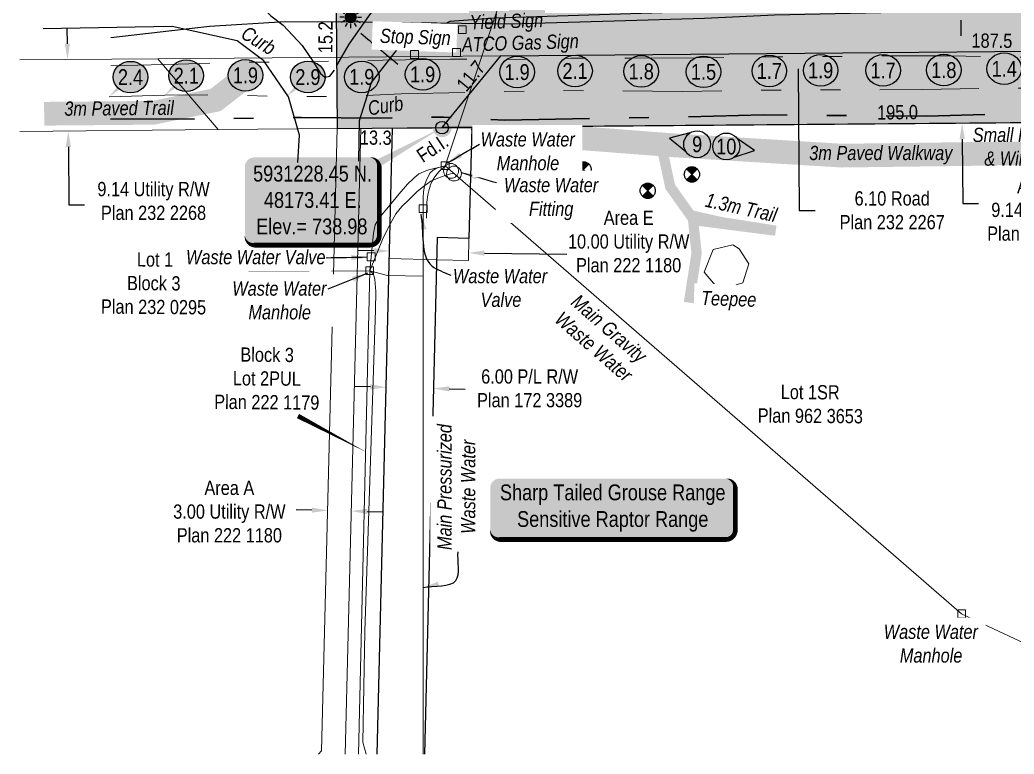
# Model space of a CAD drawing. Extents: x 47903 to 49482, y 5930913 to 5932062.
# Drawn here: x 48590.8 to 48716.5, y 5931146.8 to 5931239.7 of the extents above; entities that cross this region are included whole.
import ezdxf
from ezdxf.enums import TextEntityAlignment as Align

# ---------------------------------------------------------------- set-up
doc = ezdxf.new("R2010")
doc.units = 0
doc.header["$LTSCALE"] = 5
for name, pattern in [('0', [1, 1, 0]), ('CENTERLINEX3', [5, 2.5, -1, 0.5, -1]), ('CENTERLINEX33', [6.5, 2.5, -1, 0.5, -1, 0.5, -1]), ('foc-DOT', [1, 0.2, -0.8])]:
    doc.linetypes.add(name, pattern=pattern)
for name, color, linetype in [('_P-Temp 3', 104, 'Continuous'), ('_P-Temp H3', 71, 'Continuous'), ('AS-POWER-BURIED-ATCO PIPELINES', 241, 'foc-POWER_BURIED'), ('AS-SYMBOL', 7, 'Continuous'), ('AS-WILDLIFE-BLOCK', 131, 'Continuous'), ('C-RW', 13, 'Continuous'), ('CG-NOTES', 7, 'Continuous'), ('DETAIL-HZ-Existing', 8, 'foc-DOT'), ('DETAIL-T', 7, 'Continuous'), ('L-MON', 1, 'Continuous'), ('L-TITLEDB', 4, 'Continuous'), ('L-TITLEDB-T', 4, 'Continuous'), ('P-ELEVATION', 7, 'Continuous'), ('P-TEMP WITHIN RW-H', 254, 'Continuous'), ('P-TEMP-ATCO PIPELINES-T', 104, 'Continuous'), ('T-BUSH', 110, '0'), ('T-BUSH-T', 110, 'Continuous'), ('T-SLOPE', 48, 'Continuous'), ('T-WATER', 160, 'Continuous')]:
    doc.layers.add(name, color=color, linetype=linetype)
for name, color, linetype, lineweight in [('AS-GENERAL', 48, 'Continuous', 18), ('AS-GENERAL-manhole', 48, 'Continuous', 18), ('C-RW-T', 13, 'Continuous', 9), ('EXISTING PIPE (EXIST OR HP)', 240, 'CENTERLINEX33', 20), ('T-TEXT', 48, 'Continuous', 18)]:
    doc.layers.add(name, color=color, linetype=linetype, lineweight=lineweight)
doc.layers.add('AS-SANITARY', color=7, linetype='foc-SANITARY', lineweight=9, true_color=0x29a300)
doc.layers.add('EXISTING PIPE IP', color=7, linetype='CENTERLINEX3', lineweight=30, true_color=0x3800e0)
doc.layers.add('P-TEMP-WITHIN RW', color=7, linetype='Continuous', true_color=0x787878)
doc.styles.add('1.8', font='', dxfattribs={"height": 1.8})
doc.styles.add('80', font='', dxfattribs={"height": 10})
doc.styles.add('80CG', font='', dxfattribs={"height": 10})
doc.styles.add('80L', font='', dxfattribs={"height": 10})
doc.styles.add('foc-LtypeFont', font='', dxfattribs={"height": 7.35})
doc.styles.get('1.8').set_extended_font_data('Arial Narrow')
doc.styles.get('80').set_extended_font_data('Arial Narrow')
doc.styles.get('80CG').set_extended_font_data('Arial Narrow')
doc.styles.get('80L').set_extended_font_data('Arial Narrow')
doc.styles.get('foc-LtypeFont').set_extended_font_data('Arial Narrow')
doc.linetypes.add('foc-POWER_BURIED', pattern='A,10,-1,["P",foc-LtypeFont,S=0.2,R=0,X=-0.425,Y=-0.75],-2', length=13)
doc.linetypes.add('foc-SANITARY', pattern='A,10,-1,["SN",foc-LtypeFont,S=0.2,R=0,X=-0.5,Y=-0.75],-2.75', length=13.75)
doc.dimstyles.new('Compass 1 000', dxfattribs={"dimtxt": 1.8, "dimasz": 2, "dimexe": 0.2, "dimexo": 0.0625, "dimgap": 0.5, "dimtad": 0, "dimtih": 1, "dimtoh": 1, "dimzin": 0, "dimdsep": 46, "dimtxsty": '1.8', "dimcen": 0.1, "dimse1": 1, "dimse2": 1, "dimclrd": 256, "dimclrt": 256, "dimaunit": 1, "dimadec": 4, "dimazin": 0, "dimtfac": 0.06, "dimtofl": 0, "dimtmove": 0, "dimatfit": 0, "dimfxl": 0.2, "dimtolj": 1, "dimtzin": 0, "dimlwd": -1, "dimarcsym": 0})
doc.dimstyles.new('Compass 5 000', dxfattribs={"dimscale": 5, "dimtxt": 9, "dimasz": 2, "dimexe": 0.2, "dimexo": 0.0625, "dimgap": 0.5, "dimtad": 0, "dimtih": 1, "dimtoh": 1, "dimzin": 0, "dimdsep": 46, "dimtxsty": '80CG', "dimcen": 0.1, "dimse1": 1, "dimse2": 1, "dimclrd": 256, "dimclrt": 256, "dimaunit": 1, "dimadec": 4, "dimazin": 0, "dimtfac": 0.06, "dimtofl": 0, "dimtmove": 0, "dimatfit": 1, "dimfxl": 0.2, "dimtolj": 1, "dimtzin": 0, "dimlwd": -1, "dimarcsym": 0})

# ---------------------------------------------------------------- blocks, each defined once
blk = doc.blocks.new('*X46')
at = {"color": 0}
for p, q in [((102.12, -2061.56), (108.81, -2061.56)), ((102.18, -2061.72), (108.75, -2061.72)), ((102.29, -2061.41), (108.64, -2061.41)), ((102.33, -2061.87), (108.59, -2061.87)), ((102.47, -2061.25), (108.45, -2061.25)), ((102.49, -2062.03), (108.44, -2062.03)), ((102.68, -2061.09), (108.25, -2061.09)), ((102.92, -2060.94), (108.01, -2060.94)), ((103.18, -2060.78), (107.75, -2060.78)), ((103.5, -2060.62), (107.43, -2060.62)), ((103.89, -2060.47), (107.03, -2060.47)), ((104.45, -2060.31), (106.48, -2060.31)), ((102.11, -2068.44), (108.82, -2068.44)), ((102.19, -2068.28), (108.74, -2068.28)), ((102.34, -2068.12), (108.58, -2068.12)), ((102.5, -2067.97), (108.43, -2067.97)), ((102.65, -2062.19), (108.28, -2062.19)), ((102.66, -2067.81), (108.27, -2067.81)), ((102.8, -2062.34), (108.13, -2062.34)), ((102.81, -2067.66), (108.12, -2067.66)), ((102.96, -2062.5), (107.97, -2062.5)), ((102.97, -2067.5), (107.96, -2067.5)), ((103.12, -2062.66), (107.81, -2062.66)), ((103.13, -2067.34), (107.8, -2067.34)), ((103.27, -2062.81), (107.66, -2062.81)), ((103.28, -2067.19), (107.65, -2067.19)), ((103.43, -2062.97), (107.5, -2062.97)), ((103.44, -2067.03), (107.49, -2067.03)), ((103.58, -2063.12), (107.34, -2063.12)), ((103.59, -2066.87), (107.33, -2066.87)), ((103.74, -2063.28), (107.19, -2063.28)), ((103.75, -2066.72), (107.18, -2066.72)), ((103.9, -2063.44), (107.03, -2063.44)), ((103.91, -2066.56), (107.02, -2066.56)), ((104.05, -2063.59), (106.88, -2063.59)), ((104.06, -2066.41), (106.87, -2066.41)), ((104.21, -2063.75), (106.72, -2063.75)), ((104.22, -2066.25), (106.71, -2066.25)), ((104.37, -2063.91), (106.56, -2063.91)), ((104.38, -2066.09), (106.55, -2066.09)), ((104.52, -2064.06), (106.41, -2064.06)), ((104.53, -2065.94), (106.4, -2065.94)), ((104.68, -2064.22), (106.25, -2064.22)), ((104.69, -2065.78), (106.24, -2065.78)), ((104.83, -2064.37), (106.09, -2064.37)), ((104.84, -2065.62), (106.08, -2065.62)), ((104.99, -2064.53), (105.94, -2064.53)), ((105, -2065.47), (105.93, -2065.47)), ((105.15, -2064.69), (105.78, -2064.69)), ((105.16, -2065.31), (105.77, -2065.31)), ((105.3, -2064.84), (105.63, -2064.84)), ((105.31, -2065.16), (105.62, -2065.16)), ((102.28, -2068.59), (108.65, -2068.59)), ((102.46, -2068.75), (108.47, -2068.75)), ((102.67, -2068.91), (108.26, -2068.91)), ((102.9, -2069.06), (108.03, -2069.06)), ((103.17, -2069.22), (107.76, -2069.22)), ((103.48, -2069.37), (107.45, -2069.37)), ((103.87, -2069.53), (107.06, -2069.53)), ((104.41, -2069.69), (106.52, -2069.69))]:
    blk.add_line(p, q, dxfattribs=at)
blk = doc.blocks.new('SP')
for p, q in [((0.68, -0.68), (-0.68, 0.68)), ((-0.68, -0.68), (0.68, 0.68))]:
    blk.add_line(p, q)
blk.add_circle((0, 0), 0.96)
at = {"xscale": 0.2, "yscale": 0.2, "zscale": 0.2}
blk.add_blockref('*X46', (-21.09, 413), dxfattribs=at)
blk = doc.blocks.new('*U50')
at = {"layer": 'CG-NOTES', "color": 182}
blk.add_lwpolyline([(-4.56, 7.16), (-17.57, 3.9), (-7.16, -4.56)], dxfattribs=at)
blk.add_circle((0, 0), 8.49, dxfattribs=at)
at = {"color": 182, "style": '80L'}
blk.add_attdef('#', text='', height=10, dxfattribs=at).set_placement((0, 0), align=Align.MIDDLE_CENTER)
blk = doc.blocks.new('*U51')
at = {"layer": 'CG-NOTES', "color": 182}
blk.add_lwpolyline([(5.07, -6.81), (17.81, -2.61), (6.81, 5.07)], dxfattribs=at)
blk.add_circle((0, 0), 8.49, dxfattribs=at)
at = {"color": 182, "style": '80L'}
blk.add_attdef('#', text='', height=10, dxfattribs=at).set_placement((0, 0), align=Align.MIDDLE_CENTER)
blk = doc.blocks.new('*U32')
at = {"layer": 'P-ELEVATION'}
h = blk.add_hatch(color=111, dxfattribs=at)
h.dxf.hatch_style = 1
edge = h.paths.add_edge_path()
edge.add_ellipse((0, 0), major_axis=(-10.94, 0), ratio=0.913794, start_angle=0, end_angle=360)
at = {"layer": 'P-ELEVATION', "color": 7, "flags": 128}
blk.add_lwpolyline([(0, 0, 5, 0, 0), (-13.55, -12.34, 0, 0, 0)], format="xyseb", dxfattribs=at)
at = {"layer": 'P-ELEVATION', "color": 7}
blk.add_ellipse((0, 0), major_axis=(-10.94, 0), ratio=0.913794, dxfattribs=at)
at = {"layer": 'P-ELEVATION', "style": '80'}
blk.add_attdef('BEND', text='', height=10, dxfattribs=at).set_placement((0, 0), align=Align.MIDDLE_CENTER)
blk = doc.blocks.new('*U61')
at = {"layer": 'P-ELEVATION'}
h = blk.add_hatch(color=111, dxfattribs=at)
h.dxf.hatch_style = 1
edge = h.paths.add_edge_path()
edge.add_ellipse((0, 0), major_axis=(-10.94, 0), ratio=0.913794, start_angle=0, end_angle=360)
at = {"layer": 'P-ELEVATION', "color": 7, "flags": 128}
blk.add_lwpolyline([(0, 0, 5, 0, 0), (-26.09, -12.69, 0, 0, 0)], format="xyseb", dxfattribs=at)
at = {"layer": 'P-ELEVATION', "color": 7}
blk.add_ellipse((0, 0), major_axis=(-10.94, 0), ratio=0.913794, dxfattribs=at)
at = {"layer": 'P-ELEVATION', "style": '80'}
blk.add_attdef('BEND', text='', height=10, dxfattribs=at).set_placement((0, 0), align=Align.MIDDLE_CENTER)
blk = doc.blocks.new('lightpole')
h = blk.add_hatch(color=255)
h.dxf.hatch_style = 1
h.paths.add_polyline_path([(-0.78, 0, 1), (0.78, 0, 1)])
h.paths.add_polyline_path([(0.68, 0, -1), (-0.68, 0, -1)], flags=16)
h = blk.add_hatch(color=48)
h.dxf.hatch_style = 1
edge = h.paths.add_edge_path()
edge.add_arc((0, 0), 0.682, 0, 360)
at = {"color": 48}
for p, q in [((0, 0.86), (0, 1.38)), ((-0.86, 0), (-1.38, 0)), ((-0.75, 0.43), (-1.19, 0.69)), ((-0.43, 0.75), (-0.69, 1.19)), ((0.43, 0.75), (0.69, 1.19)), ((0.75, 0.43), (1.19, 0.69)), ((0.86, 0), (1.38, 0)), ((-0.75, -0.43), (-1.19, -0.69)), ((-0.43, -0.75), (-0.69, -1.19)), ((0, -0.86), (0, -1.38)), ((0.43, -0.75), (0.69, -1.19)), ((0.75, -0.43), (1.19, -0.69))]:
    blk.add_line(p, q, dxfattribs=at)
blk.add_circle((0, 0), 0.682, dxfattribs=at)
blk = doc.blocks.new('fdia')
at = {"color": 255, "const_width": 1}
blk.add_lwpolyline([(-0.5, 0, 1), (0.5, 0, 1)], format="xyb", close=True, dxfattribs=at)
blk = doc.blocks.new('Fdiaa')
blk.add_blockref('fdia', (0, 0))
blk = doc.blocks.new('fdib')
at = {"color": 1, "const_width": 1.6}
blk.add_lwpolyline([(-0.4, 0, 1), (0.4, 0, 1)], format="xyb", close=True, dxfattribs=at)
at = {"color": 1}
blk.add_circle((0, 0), 0.8, dxfattribs=at)
blk = doc.blocks.new('Fdibb')
blk.add_blockref('fdib', (0, 0))
blk = doc.blocks.new('fdicc')
for name in ['Fdibb', 'Fdiaa']:
    blk.add_blockref(name, (0, 0))
blk = doc.blocks.new('FDI')
blk.add_blockref('fdicc', (0, 0))
blk = doc.blocks.new('*U60')
h = blk.add_hatch(color=254)
edge = h.paths.add_edge_path()
edge.add_line((-36.5, -28.5), (36.5, -28.5))
edge.add_arc((36.5, -22.5), 6, 270, 360)
edge.add_line((42.5, -22.5), (42.5, 21))
edge.add_arc((36.5, 21), 6, 0, 90)
edge.add_line((36.5, 27), (-36.5, 27))
edge.add_arc((-36.5, 21), 6, 90, 180)
edge.add_line((-42.5, 21), (-42.5, -22.5))
edge.add_arc((-36.5, -22.5), 6, 180, 270)
at = {"color": 1, "flags": 128}
blk.add_lwpolyline([(82.24, 45.83, 0, 10, 0), (0, 0, 5, 5, 0)], format="xyseb", dxfattribs=at)
blk.add_lwpolyline([(-36.5, -28.5, 3, 3, 0), (36.5, -28.5, 3, 3, 0.414214), (42.5, -22.5, 3, 3, 0), (42.5, 21, 3, 0, 0.414214), (36.5, 27, 0, 0, 0), (-36.5, 27, 0, 0, 0.414214), (-42.5, 21, 0, 0, 0), (-42.5, -22.5, 0, 3, 0.414214)], format="xyseb", close=True, dxfattribs=at)
at = {"color": 1, "style": '80'}
blk.add_attdef('ENTER_TEXT_001', (-35.99, -5), '', height=10, dxfattribs=at)
blk = doc.blocks.new('*U55')
h = blk.add_hatch(color=255)
edge = h.paths.add_edge_path()
edge.add_line((-71.5, -20), (71.5, -20))
edge.add_arc((71.5, -14), 6, 270, 360)
edge.add_line((77.5, -14), (77.5, 12.5))
edge.add_arc((71.5, 12.5), 6, 0, 90)
edge.add_line((71.5, 18.5), (-71.5, 18.5))
edge.add_arc((-71.5, 12.5), 6, 90, 180)
edge.add_line((-77.5, 12.5), (-77.5, -14))
edge.add_arc((-71.5, -14), 6, 180, 270)
at = {"color": 131, "flags": 128}
blk.add_lwpolyline([(-71.5, -20, 3, 3, 0), (71.5, -20, 3, 3, 0.414214), (77.5, -14, 3, 3, 0), (77.5, 12.5, 3, 0, 0.414214), (71.5, 18.5, 0, 0, 0), (-71.5, 18.5, 0, 0, 0.414214), (-77.5, 12.5, 0, 0, 0), (-77.5, -14, 0, 3, 0.414214)], format="xyseb", close=True, dxfattribs=at)
at = {"color": 131, "style": '80'}
blk.add_attdef('ENTER_TEXT_001', (-35.99, -5), '', height=10, dxfattribs=at)

msp = doc.modelspace()

# ---------------------------------------------------------------- hatches: boundary and pattern name
at = {"layer": '_P-Temp H3'}
h = msp.add_hatch(color=256, dxfattribs=at)
h.dxf.hatch_style = 1
h.paths.add_polyline_path([(48630.79, 5931241.05), (48630.91, 5931225.92), (48644.18, 5931226.04), (48651.59, 5931235.14), (48839.09, 5931236.78), (48839.04, 5931242.87)])
at = {"layer": 'P-TEMP WITHIN RW-H'}
h = msp.add_hatch(color=256, dxfattribs=at)
h.dxf.hatch_style = 1
h.paths.add_polyline_path([(48839.09, 5931236.78), (48839.17, 5931227.65), (48644.18, 5931226.04), (48651.59, 5931235.14)])

# ---------------------------------------------------------------- linework, layer by layer
at = {"layer": '_P-Temp 3', "flags": 128}
msp.add_lwpolyline([(48630.79, 5931241.05), (48630.91, 5931225.92), (48644.18, 5931226.04), (48651.59, 5931235.14), (48839.09, 5931236.78), (48839.04, 5931242.87)], close=True, dxfattribs=at)
at = {"layer": 'AS-GENERAL', "flags": 128}
for points in [[(48640.17, 5931235.78), (48641.17, 5931235.78), (48641.17, 5931234.78), (48640.17, 5931234.78)], [(48681.76, 5931210.72), (48680.96, 5931211.21), (48678.44, 5931210.63), (48677.31, 5931207.77), (48679.23, 5931205.52), (48682.22, 5931206.42), (48682.98, 5931208.81)]]:
    msp.add_lwpolyline(points, close=True, dxfattribs=at)
at = {"layer": 'AS-GENERAL'}
for centre in [(48645.31, 5931220.57), (48645.68, 5931220.24)]:
    msp.add_circle(centre, 0.938, dxfattribs=at)
at = {"layer": 'AS-GENERAL-manhole', "flags": 128}
for points in [[(48644.05, 5931221.73), (48645.05, 5931221.73), (48645.05, 5931220.73), (48644.05, 5931220.73)], [(48641.28, 5931216.29), (48642.28, 5931216.29), (48642.28, 5931215.29), (48641.28, 5931215.29)], [(48634.7, 5931210.2), (48635.7, 5931210.2), (48635.7, 5931209.2), (48634.7, 5931209.2)], [(48634.52, 5931208.45), (48635.52, 5931208.45), (48635.52, 5931207.45), (48634.52, 5931207.45)], [(48709.38, 5931165.04), (48710.38, 5931165.04), (48710.38, 5931164.04), (48709.38, 5931164.04)]]:
    msp.add_lwpolyline(points, close=True, dxfattribs=at)
at = {"layer": 'AS-POWER-BURIED-ATCO PIPELINES', "flags": 128}
msp.add_lwpolyline([(48602.26, 5931237.46), (48614.74, 5931238.87), (48624.31, 5931239.47), (48634.16, 5931239.44), (48652.85, 5931239.18), (48665.94, 5931239.57), (48677.38, 5931239.89), (48686.23, 5931240.29), (48703.5, 5931240.68), (48713.77, 5931241.41), (48718.9, 5931244.17), (48726.66, 5931246.81), (48735.32, 5931247.71), (48745.44, 5931248.1), (48761.66, 5931248.22), (48779.06, 5931249.4), (48794.74, 5931249.52), (48804.91, 5931251.65), (48820.6, 5931251.76), (48834.85, 5931251.84)], dxfattribs=at)
at = {"layer": 'AS-SANITARY'}
msp.add_line((48635.02, 5931207.95), (48635.2, 5931209.7), dxfattribs=at)
for points in [[(48665.32, 5931283.34), (48644.55, 5931221.23), (48709.88, 5931164.54), (48747.77, 5931146.81)], [(48635.2, 5931209.7), (48635.5, 5931212.68), (48635.73, 5931213.74), (48636.25, 5931214.66), (48637.39, 5931216.01), (48638.75, 5931217.65), (48639.78, 5931218.89), (48640.58, 5931219.66), (48641.25, 5931220.19), (48641.81, 5931220.44), (48642.31, 5931220.66), (48644.55, 5931221.23)], [(48641.76, 5931146.81), (48641.76, 5931161.94), (48641.78, 5931215.79), (48641.78, 5931217.22), (48641.83, 5931217.87), (48641.9, 5931218.42), (48642.01, 5931218.86), (48642.17, 5931219.32), (48642.4, 5931219.85), (48642.65, 5931220.32), (48643.05, 5931220.67), (48643.48, 5931220.93), (48644.55, 5931221.23)], [(48642.19, 5931214.59), (48642.23, 5931216.6), (48642.35, 5931217.55), (48642.52, 5931218.22), (48642.7, 5931218.82), (48642.92, 5931219.28), (48643.17, 5931219.7), (48643.53, 5931220.17), (48643.84, 5931220.52), (48644.55, 5931221.23)], [(48645.68, 5931220.24), (48645.25, 5931220.18), (48644.55, 5931219.98), (48643.62, 5931219.66), (48642.75, 5931219.27), (48641.82, 5931218.61), (48641.01, 5931217.97), (48639.91, 5931216.88), (48639.08, 5931216.05), (48638.32, 5931215.12), (48637.67, 5931213.93), (48636.72, 5931212.11), (48635.02, 5931207.95)], [(48635.78, 5931205.32), (48635.65, 5931206.84), (48635.61, 5931207.06), (48635.56, 5931207.29), (48635.48, 5931207.47), (48635.36, 5931207.65), (48635.02, 5931207.95)], [(48634.56, 5931146.81), (48634.15, 5931148.33), (48634.4, 5931162.33), (48635.74, 5931202.99), (48635.78, 5931205.32)]]:
    msp.add_lwpolyline(points, dxfattribs=at)
at = {"layer": 'AS-SANITARY', "flags": 128}
for points in [[(48633.62, 5931146.81), (48635.02, 5931207.95), (48619.73, 5931207.84)], [(48635.02, 5931207.95), (48637.29, 5931207.35), (48641.77, 5931207.25)]]:
    msp.add_lwpolyline(points, dxfattribs=at)
at = {"layer": 'C-RW'}
for p, q in [((48635.1, 5931193.25), (48633.11, 5931193.3)), ((48645.09, 5931193), (48647.09, 5931192.95))]:
    msp.add_line(p, q, dxfattribs=at)
at = {"layer": 'C-RW', "flags": 128}
msp.add_lwpolyline([(48635.96, 5931146.81), (48637.91, 5931225.99), (48647.92, 5931226.07), (48647.56, 5931212.03), (48643.57, 5931212.13), (48641.93, 5931146.81)], dxfattribs=at)
at = {"layer": 'C-RW'}
for points in [[(48635.11, 5931193.59), (48635.1, 5931192.92), (48637.1, 5931193.2)], [(48645.1, 5931193.34), (48645.08, 5931192.67), (48643.09, 5931193.05)]]:
    msp.add_solid(points, dxfattribs=at)
at = {"layer": 'DETAIL-HZ-Existing', "linetype": 'Continuous', "flags": 128}
for points, const_width in [([(48593.85, 5931227.8), (48607.65, 5931227.92), (48615.53, 5931229.54), (48620.34, 5931233.28)], 3), ([(48723.32, 5931222.87), (48694.72, 5931222.5), (48673.69, 5931223.79), (48653.63, 5931225.33), (48644.18, 5931229.39), (48638.8, 5931233.72)], 3), ([(48671.88, 5931223.93), (48673.02, 5931218.57), (48675.59, 5931214.96), (48679.46, 5931214.1), (48686.37, 5931213.01), (48675.92, 5931214.36), (48676.36, 5931210.18), (48675.39, 5931203.91)], 1.3)]:
    msp.add_lwpolyline(points, dxfattribs=dict(at, const_width=const_width))
at = {"layer": 'EXISTING PIPE (EXIST OR HP)', "flags": 128}
for points in [[(48602.3, 5931233.88), (48610.8, 5931234.09), (48618.24, 5931234.3), (48627.61, 5931234.39), (48636.71, 5931234.59), (48645.22, 5931234.69), (48652.03, 5931234.67), (48660.48, 5931234.82), (48667.97, 5931234.83), (48676.18, 5931234.87), (48684.37, 5931234.99), (48691.54, 5931235.03), (48702.08, 5931235.13), (48708.51, 5931235.12), (48712.97, 5931235.01), (48717.56, 5931234.94), (48723.66, 5931235.1), (48730.17, 5931235.13), (48737.01, 5931235.12), (48744.28, 5931235.14), (48750.72, 5931235.3), (48753.53, 5931235.29), (48755.71, 5931235.31), (48757.87, 5931235.25), (48760.08, 5931235.21), (48762.16, 5931235.29), (48764.45, 5931235.42), (48766.02, 5931235.49), (48767.13, 5931235.42), (48768.79, 5931235.4), (48770.82, 5931235.5), (48772.98, 5931235.44), (48775.93, 5931235.52), (48778.52, 5931235.51), (48782.56, 5931235.56), (48788.72, 5931235.64), (48797.2, 5931236.02), (48804.52, 5931235.84), (48813.58, 5931235.97), (48820.88, 5931235.81), (48826.21, 5931236.11), (48831.26, 5931236.02), (48838.85, 5931235.87), (48843.69, 5931235.95), (48852.2, 5931236.11), (48858.37, 5931236.27), (48869.64, 5931236.65), (48883.88, 5931237.01)], [(48602.06, 5931229.96), (48609.11, 5931230.14), (48616.59, 5931230.19), (48624.49, 5931229.97), (48631.56, 5931229.98), (48639, 5931230.31), (48648.45, 5931230.53), (48658.28, 5931230.74), (48666.65, 5931230.68), (48674.53, 5931230.63), (48682.85, 5931230.74), (48689.34, 5931230.83), (48697.24, 5931230.81), (48704.92, 5931230.86), (48712.56, 5931231.02), (48722.19, 5931231.07), (48727.67, 5931231.21), (48735.42, 5931231.27), (48742.54, 5931231.29), (48749.04, 5931231.32), (48755.05, 5931231.28), (48757.92, 5931231.09), (48760.31, 5931231.16), (48762.28, 5931231.33), (48764.74, 5931231.23), (48766.81, 5931231.28), (48768.23, 5931231.41), (48769.96, 5931231.34), (48771.17, 5931231.29), (48772.69, 5931231.24), (48774.71, 5931231.26), (48778.1, 5931231.47), (48779.53, 5931231.42), (48785.83, 5931231.28), (48796.94, 5931231.5), (48806.08, 5931232.01), (48815.22, 5931232.29), (48824, 5931232.28), (48832.77, 5931232.43), (48839.05, 5931232.41), (48845.08, 5931232.21), (48852.25, 5931232.39), (48859.27, 5931232.24), (48866.31, 5931232.47), (48872.9, 5931232.61), (48880.13, 5931232.8), (48884.49, 5931233.01)]]:
    msp.add_lwpolyline(points, dxfattribs=at)
at = {"layer": 'EXISTING PIPE IP', "flags": 128}
msp.add_lwpolyline([(48862.76, 5931229.35), (48854.07, 5931229.15), (48845.73, 5931228.83), (48840, 5931229.15), (48831.1, 5931229.21), (48813.7, 5931229.29), (48800.6, 5931229.17), (48788.62, 5931228.76), (48781.74, 5931228.69), (48777.48, 5931228.31), (48774.98, 5931228.23), (48773.81, 5931228.28), (48771.45, 5931228.17), (48768.07, 5931228.14), (48763.85, 5931228.08), (48759.9, 5931228.19), (48755.78, 5931227.97), (48751.29, 5931227.83), (48745.04, 5931227.83), (48735.18, 5931227.9), (48725.36, 5931227.91), (48716.23, 5931227.79), (48705.48, 5931227.51), (48695.57, 5931227.58), (48684.83, 5931227.65), (48674.55, 5931227.38), (48663.47, 5931227.22), (48652.12, 5931226.99), (48644.44, 5931227.37), (48636.38, 5931227.26), (48626.41, 5931227.34), (48613.68, 5931227.14), (48602.25, 5931227.13)], dxfattribs=at)
at = {"layer": 'L-TITLEDB', "lineweight": 0}
for p, q in [((48651.59, 5931235.14), (48839.39, 5931236.79)), ((48590.78, 5931234.6), (48608.23, 5931234.76)), ((48590.78, 5931234.6), (48608.23, 5931234.76)), ((48608.23, 5931234.76), (48651.59, 5931235.14)), ((48608.23, 5931234.76), (48615.86, 5931225.79)), ((48608.23, 5931234.76), (48615.86, 5931225.79)), ((48644.18, 5931226.04), (48651.59, 5931235.14)), ((48644.18, 5931226.04), (48651.59, 5931235.14)), ((48808.32, 5931227.39), (48647.92, 5931226.07)), ((48808.32, 5931227.39), (48647.92, 5931226.07)), ((48630.91, 5931225.92), (48615.86, 5931225.79)), ((48630.91, 5931225.92), (48615.86, 5931225.79)), ((48628.94, 5931147.21), (48630.91, 5931225.92)), ((48633.91, 5931225.95), (48630.91, 5931225.92)), ((48633.91, 5931225.95), (48630.91, 5931225.92)), ((48631.93, 5931146.81), (48633.91, 5931225.95)), ((48633.91, 5931225.95), (48631.93, 5931146.81)), ((48633.91, 5931225.95), (48637.91, 5931225.99)), ((48637.91, 5931225.99), (48633.91, 5931225.95)), ((48637.91, 5931225.99), (48637.57, 5931212.28)), ((48637.91, 5931225.99), (48637.57, 5931212.28)), ((48644.18, 5931226.04), (48637.91, 5931225.99)), ((48644.18, 5931226.04), (48637.91, 5931225.99)), ((48647.92, 5931226.07), (48644.18, 5931226.04)), ((48647.92, 5931226.07), (48644.18, 5931226.04)), ((48647.92, 5931226.07), (48647.9, 5931225.74)), ((48615.86, 5931225.79), (48590.78, 5931225.55)), ((48615.86, 5931225.79), (48590.78, 5931225.55)), ((48637.57, 5931212.28), (48637.5, 5931209.49)), ((48637.57, 5931212.28), (48637.5, 5931209.49)), ((48647.56, 5931212.03), (48647.5, 5931209.23)), ((48637.5, 5931209.49), (48635.96, 5931146.81)), ((48637.5, 5931209.49), (48635.96, 5931146.81)), ((48637.5, 5931209.49), (48643.5, 5931209.33)), ((48643.5, 5931209.33), (48647.5, 5931209.23)), ((48628.94, 5931147.21), (48628.53, 5931146.81))]:
    msp.add_line(p, q, dxfattribs=at)
at = {"layer": 'L-TITLEDB-T'}
for p, q in [((48596.79, 5931236.66), (48596.77, 5931238.66)), ((48709.84, 5931237.65), (48709.83, 5931239.65)), ((48596.91, 5931223.6), (48596.97, 5931216.26)), ((48709.95, 5931224.58), (48710.02, 5931216.44)), ((48596.97, 5931216.26), (48598.97, 5931216.26)), ((48710.02, 5931216.44), (48712.02, 5931216.44)), ((48635.53, 5931210.47), (48633.53, 5931210.52)), ((48649.52, 5931210.17), (48659.94, 5931210.04)), ((48627.7, 5931177.67), (48625.71, 5931177.72)), ((48634.7, 5931177.5), (48636.7, 5931177.45))]:
    msp.add_line(p, q, dxfattribs=at)
msp.add_lwpolyline([(48689.19, 5931233.47), (48689.34, 5931215.56), (48691.34, 5931215.56)], dxfattribs=at)
for points in [[(48710.18, 5931237.65), (48709.51, 5931237.65), (48709.86, 5931235.65)], [(48597.12, 5931236.66), (48596.45, 5931236.65), (48596.8, 5931234.66)], [(48689.53, 5931233.47), (48688.86, 5931233.47), (48689.18, 5931235.47)], [(48710.29, 5931224.59), (48709.62, 5931224.58), (48709.94, 5931226.58)], [(48597.24, 5931223.6), (48596.57, 5931223.6), (48596.89, 5931225.6)], [(48635.53, 5931210.81), (48635.52, 5931210.14), (48637.53, 5931210.43)], [(48649.53, 5931210.5), (48649.51, 5931209.84), (48647.52, 5931210.21)], [(48627.71, 5931178), (48627.7, 5931177.34), (48629.7, 5931177.62)], [(48634.71, 5931177.83), (48634.69, 5931177.16), (48632.7, 5931177.55)]]:
    msp.add_solid(points, dxfattribs=at)
at = {"layer": 'P-TEMP-WITHIN RW', "flags": 128}
msp.add_lwpolyline([(48839.09, 5931236.78), (48839.17, 5931227.65), (48644.18, 5931226.04), (48651.59, 5931235.14)], close=True, dxfattribs=at)
at = {"layer": 'T-SLOPE', "flags": 128}
for points in [[(48643.43, 5931238.57), (48645.21, 5931239.52), (48650.86, 5931239.92), (48678.61, 5931240.8), (48713.29, 5931241.91), (48713.36, 5931246.78), (48741.39, 5931248.57), (48773.64, 5931249.97), (48801.71, 5931250.51), (48822.4, 5931248.74), (48833.26, 5931246.21), (48837.76, 5931243.57), (48842, 5931238.24), (48843.38, 5931235.05)], [(48630.85, 5931233.89), (48632.42, 5931236.61), (48634.89, 5931240.15), (48635.62, 5931241.09), (48635.73, 5931241.93), (48635.08, 5931242.61), (48634.2, 5931242.66), (48623.68, 5931242.34), (48622.53, 5931242.26), (48621.86, 5931241.67), (48621.85, 5931240.86), (48622.5, 5931240.19), (48624.09, 5931239.02), (48626.47, 5931236.43), (48627.89, 5931234.34), (48628.78, 5931232.89), (48629.35, 5931232.43), (48629.97, 5931232.54), (48630.55, 5931233.3)], [(48625.93, 5931221.62), (48626.14, 5931225.11), (48624.74, 5931229.95), (48621.65, 5931234.49), (48618.25, 5931237.02), (48610.03, 5931238.84), (48593.71, 5931238.53)], [(48633.64, 5931221.81), (48633.72, 5931226.94), (48635.23, 5931231.76), (48638.53, 5931235.98), (48638.96, 5931236.2)]]:
    msp.add_lwpolyline(points, dxfattribs=at)

# ---------------------------------------------------------------- block references
at = {"xscale": 0.1999631355999998, "yscale": 0.1999631355999998, "zscale": 0.1999631355999998}
for name, p, values in [('*U32', (48641.71, 5931232.78), {'BEND': '1.9'}), ('*U61', (48653.66, 5931233.07), {'BEND': '1.9'}), ('*U32', (48660.99, 5931233.21), {'BEND': '2.1'}), ('*U32', (48669.36, 5931233.15), {'BEND': '1.8'}), ('*U32', (48677.24, 5931233.1), {'BEND': '1.5'}), ('*U32', (48685.56, 5931233.21), {'BEND': '1.7'}), ('*U32', (48692.05, 5931233.29), {'BEND': '1.9'}), ('*U32', (48699.95, 5931233.28), {'BEND': '1.7'}), ('*U32', (48707.63, 5931233.32), {'BEND': '1.8'}), ('*U32', (48715.27, 5931233.49), {'BEND': '1.4'}), ('*U32', (48604.77, 5931232.43), {'BEND': '2.4'}), ('*U32', (48611.82, 5931232.61), {'BEND': '2.1'}), ('*U32', (48619.3, 5931232.66), {'BEND': '1.9'}), ('*U32', (48627.2, 5931232.44), {'BEND': '2.9'}), ('*U32', (48634.01, 5931232.46), {'BEND': '1.9'})]:
    msp.add_blockref(name, p, dxfattribs=at).add_auto_attribs(values)
at = {"layer": 'AS-SYMBOL', "color": 2}
msp.add_blockref('lightpole', (48632.61, 5931240.02), dxfattribs=at)
at = {"layer": 'AS-WILDLIFE-BLOCK'}
ref = msp.add_blockref('*U55', (48665.76, 5931177.95), dxfattribs=dict(at, xscale=0.2, yscale=0.2, zscale=0.2))
ref.add_attrib('ENTER_TEXT_001', 'Sharp Tailed Grouse Range', (48651.49, 5931178.91), dxfattribs={"layer": '0', "color": 131, "height": 2, "style": '80'})
ref.add_attrib('ENTER_TEXT_002', 'Sensitive Raptor Range', (48653.66, 5931175.54), dxfattribs={"layer": '0', "color": 131, "height": 2, "style": '80'})
at = {"layer": 'CG-NOTES', "xscale": 0.1999999999999998, "yscale": 0.1999999999999998, "zscale": 0.1999999999999998}
for name, p, values in [('*U50', (48676.43, 5931223.94), {'#': '9'}), ('*U51', (48680.12, 5931223.66), {'#': '10'})]:
    msp.add_blockref(name, p, dxfattribs=at).add_auto_attribs(values)
at = {"layer": 'L-MON'}
msp.add_blockref('FDI', (48644.18, 5931226.04), dxfattribs=at)
at = {"layer": 'T-BUSH'}
for p in [(48662.06, 5931220.76), (48675.77, 5931220.14), (48670.18, 5931218.07)]:
    msp.add_blockref('SP', p, dxfattribs=at)

# ---------------------------------------------------------------- texts
at = {"layer": 'AS-GENERAL', "insert": (48647.51, 5931240.26), "char_height": 1.8, "attachment_point": 1, "rotation": 1.8286, "style": '80L', "bg_fill": 1, "box_fill_scale": 1.1, "bg_fill_color": 71, "bg_fill_transparency": 0}
msp.add_mtext_dynamic_manual_height_columns('\\pi0.13178;{\\fArial Narrow|b0|i1|c0|p34;Yield Sign}', width=9.2525, gutter_width=50, heights=[0], dxfattribs=at)
at = {"layer": 'L-MON', "insert": (48640.74, 5931223.04), "char_height": 1.8, "attachment_point": 1, "rotation": 33.6282, "style": '80L'}
msp.add_mtext_dynamic_manual_height_columns('Fd.I.', width=3.9679, gutter_width=50, heights=[0], dxfattribs=at)
at = {"layer": 'L-TITLEDB-T', "char_height": 1.8, "attachment_point": 5, "style": '1.8'}
for s, insert in [('\\A1;9.14 Utility R/W\\PPlan 232 2268', (48607.68, 5931216.76)), ('\\A1;ATCO\\P9.14 P/L R/W\\PPlan 1239 HW', (48719.76, 5931215.63)), ('\\A1;6.10 Road\\PPlan 232 2267', (48701.1, 5931215.58)), ('\\A1;Area A\\P3.00 Utility R/W\\PPlan 222 1180', (48617.27, 5931177.47))]:
    msp.add_mtext(s, dxfattribs=dict(at, insert=insert))
at = {"layer": 'P-TEMP-ATCO PIPELINES-T', "style": '80L'}
for s, rotation, p in [('15.2', 89.5193, (48629.42, 5931237.47)), ('187.5', 359.5193, (48713.71, 5931237.04)), ('13.3', 359.5193, (48635.79, 5931224.78))]:
    msp.add_text(s, height=1.8, rotation=rotation, dxfattribs=at).set_placement(p, align=Align.MIDDLE)
at = {"layer": 'P-TEMP-ATCO PIPELINES-T', "insert": (48647.11, 5931233.15), "char_height": 1.8, "width": 3.9328, "attachment_point": 2, "rotation": 50.8231, "style": '80L', "bg_fill": 1, "box_fill_scale": 1.1, "bg_fill_color": 71, "bg_fill_transparency": 0}
msp.add_mtext('11.7', dxfattribs=at)
at = {"layer": 'P-TEMP-WITHIN RW', "insert": (48701.76, 5931228.89), "char_height": 1.8, "width": 5.2279, "attachment_point": 2, "rotation": 0.6588, "style": '80L', "bg_fill": 1, "box_fill_scale": 1.1, "bg_fill_color": 254, "bg_fill_transparency": 0}
msp.add_mtext('195.0', dxfattribs=at)
at = {"layer": 'T-BUSH-T', "insert": (48711.2, 5931226.03), "char_height": 1.7997, "attachment_point": 1, "style": '80L'}
msp.add_mtext_dynamic_manual_height_columns('\\pi0.08204;{\\fArial Narrow|b0|i1|c0|p34;Small Poplar \\P\\pi1.55885;& Willows}', width=11.884, gutter_width=49.99, heights=[0], dxfattribs=at)
at = {"layer": 'T-TEXT', "char_height": 1.7997, "attachment_point": 1, "style": '80L'}
for s, width, insert, rotation in [('{\\fArial Narrow|b0|i1|c0|p34;Curb}', 4.4435, (48619.54, 5931239.01), 328.3367), ('{\\fArial Narrow|b0|i1|c0|p34;Curb}', 4.4435, (48634.67, 5931229.36), 8.8247), ('\\pi0.06547;{\\fArial Narrow|b0|i1|c0|p34;3m Paved Trail}', 13.9697, (48596.32, 5931229.34), 0.5065), ('\\pi0.16184;{\\fArial Narrow|b0|i1|c0|p34;1.3m Trail}', 9.2705, (48677.57, 5931217.86), 347.3756)]:
    msp.add_mtext_dynamic_manual_height_columns(s, width=width, gutter_width=49.99, heights=[0], dxfattribs=dict(at, insert=insert, rotation=rotation))
at = {"layer": 'T-TEXT', "insert": (48690.54, 5931223.74), "char_height": 1.7997, "attachment_point": 1, "style": '80L'}
msp.add_mtext_dynamic_manual_height_columns('\\pi0.06547;{\\fArial Narrow|b0|i1|c0|p34;3m Paved Walkway}', width=18.2467, gutter_width=49.99, heights=[0], dxfattribs=at)

# ---------------------------------------------------------------- leaders
at = {"layer": 'T-WATER', "path_type": 1}
msp.add_leader([(48638.56, 5931234.04), (48633.89, 5931237.94)], dimstyle='Compass 1 000', override={"dimgap": 0.5, "dimtad": 0, "dimclrd": 256}, dxfattribs=at)

# ---------------------------------------------------------------- next in the draw order: texts
at = {"layer": 'AS-GENERAL', "char_height": 1.8, "attachment_point": 1, "rotation": 358.0305, "style": '80L', "bg_fill": 2}
for s, width, insert in [('\\pi0.08206;{\\fArial Narrow|b0|i1|c0|p34;Stop Sign}', 8.91, (48636.27, 5931238.58)), ('{\\fArial Narrow|b0|i1|c0|p34;Teepee}', 6.9602, (48676.96, 5931205.41))]:
    msp.add_mtext_dynamic_manual_height_columns(s, width=width, gutter_width=50, heights=[0], dxfattribs=dict(at, insert=insert))
at = {"layer": 'AS-GENERAL', "char_height": 1.8, "attachment_point": 1, "style": '80L', "bg_fill": 2}
for s, insert in [('\\pi0.13792;{\\fArial Narrow|b0|i1|c0|p34;Waste Water \\P\\pi3.30143;Fitting}', (48651.86, 5931219.68)), ('\\pi0.13792;{\\fArial Narrow|b0|i1|c0|p34;Waste Water \\P\\pi2.17796;Manhole}', (48617.5, 5931206.59)), ('\\pi0.13792;{\\fArial Narrow|b0|i1|c0|p34;Waste Water \\P\\pi2.17796;Manhole}', (48699.89, 5931163.18))]:
    msp.add_mtext_dynamic_manual_height_columns(s, width=12.1146, gutter_width=50, heights=[0], dxfattribs=dict(at, insert=insert))
at = {"layer": 'AS-SANITARY', "char_height": 1.8, "attachment_point": 1, "style": '80L', "bg_fill": 2}
for s, width, insert, rotation in [('\\pi0.25702;{\\fArial Narrow|b0|i1|c0|p34;Main Gravity \\P\\pi0.13792;Waste Water}', 12.1146, (48661.32, 5931205.28), 319.0505), ('\\pi0.05873;{\\fArial Narrow|b0|i1|c0|p34;Main Pressurized \\P\\pi2.10491;Waste Water}', 16.0486, (48643.57, 5931172.56), 89.9813)]:
    msp.add_mtext_dynamic_manual_height_columns(s, width=width, gutter_width=50, heights=[0], dxfattribs=dict(at, insert=insert, rotation=rotation))
at = {"layer": 'L-TITLEDB-T', "attachment_point": 1, "rotation": 359.5584, "style": '80L', "bg_fill": 2}
for s, width, insert, char_height in [('\\pi3.35606,t19.55308;Block 3\\P\\pi2.42615,t18.62317;Lot 2PUL\\P\\pi0.08818,t16.28519;Plan 222 1179', 13.2233, (48615.32, 5931198.27), 1.7997), ('\\pi2.97298,t19.17298;Lot 1SR\\P\\pi0.0882,t16.2882;Plan 962 3653', 13.2209, (48684.04, 5931193.54), 1.8)]:
    msp.add_mtext_dynamic_manual_height_columns(s, width=width, gutter_width=50.01, heights=[0], dxfattribs=dict(at, insert=insert, char_height=char_height))

# ---------------------------------------------------------------- next in the draw order: linework, layer by layer
at = {"layer": 'AS-GENERAL', "flags": 128}
for points in [[(48646.23, 5931238.94), (48647.23, 5931238.94), (48647.23, 5931237.94), (48646.23, 5931237.94)], [(48645.51, 5931236.06), (48646.51, 5931236.06), (48646.51, 5931235.06), (48645.51, 5931235.06)], [(48640.17, 5931235.78), (48641.17, 5931235.78), (48641.17, 5931234.78), (48640.17, 5931234.78)]]:
    msp.add_lwpolyline(points, close=True, dxfattribs=at)
at = {"layer": 'L-TITLEDB-T', "flags": 128}
msp.add_lwpolyline([(48634.71, 5931184.94, 0, 0.6, 0), (48625.95, 5931189.57, 0.6, 0.6, 0)], format="xyseb", dxfattribs=at)

# ---------------------------------------------------------------- next in the draw order: texts
at = {"layer": 'AS-GENERAL', "insert": (48646.64, 5931237.44), "char_height": 1.8, "attachment_point": 1, "rotation": 1.8286, "style": '80L', "bg_fill": 1, "box_fill_scale": 1, "bg_fill_color": 71, "bg_fill_transparency": 0}
msp.add_mtext_dynamic_manual_height_columns('\\pi0.009;{\\fArial Narrow|b0|i1|c0|p34;ATCO Gas Sign}', width=14.752, gutter_width=50, heights=[0], dxfattribs=at)
at = {"layer": 'AS-GENERAL', "insert": (48645.41, 5931208.17), "char_height": 1.8, "attachment_point": 1, "style": '80L', "bg_fill": 2}
msp.add_mtext_dynamic_manual_height_columns('\\pi0.13792;{\\fArial Narrow|b0|i1|c0|p34;Waste Water \\P\\pi3.63171;Valve}', width=12.1146, gutter_width=50, heights=[0], dxfattribs=at)
at = {"layer": 'C-RW-T', "insert": (48655.25, 5931193.06), "char_height": 1.8, "attachment_point": 5, "style": '1.8'}
msp.add_mtext('\\A1;6.00 P/L R/W\\PPlan 172 3389', dxfattribs=at)
at = {"layer": 'L-TITLEDB-T', "insert": (48667.77, 5931211.63), "char_height": 1.8, "attachment_point": 5, "style": '1.8'}
msp.add_mtext('\\A1;Area E\\P10.00 Utility R/W\\PPlan 222 1180', dxfattribs=at)

# ---------------------------------------------------------------- next in the draw order: leaders
at = {"layer": 'AS-GENERAL', "path_type": 1}
for points in [[(48646.61, 5931220.36), (48651.06, 5931219.09)], [(48634.76, 5931207.62), (48629.73, 5931205.63)]]:
    msp.add_leader(points, dimstyle='Compass 1 000', override={"dimgap": 0.5, "dimtad": 0, "dimclrd": 256}, dxfattribs=at)
at = {"layer": 'AS-SANITARY', "path_type": 1}
msp.add_leader([(48641.76, 5931167.87), (48645.92, 5931168.77), (48646.19, 5931172.4)], dimstyle='Compass 5 000', override={"dimasz": 0.4, "dimgap": 0.5, "dimtad": 0, "dimclrd": 256}, dxfattribs=at)

# ---------------------------------------------------------------- next in the draw order: texts
at = {"layer": 'AS-GENERAL', "char_height": 1.8, "attachment_point": 1, "style": '80L', "bg_fill": 2}
for s, width, insert in [('\\pi0.13792;{\\fArial Narrow|b0|i1|c0|p34;Waste Water \\P\\pi2.17796;Manhole}', 12.1146, (48648.9, 5931225.46)), ('\\pi0.13792;{\\fArial Narrow|b0|i1|c0|p34;Waste Water Valve}', 17.6153, (48611.65, 5931210.57))]:
    msp.add_mtext_dynamic_manual_height_columns(s, width=width, gutter_width=50, heights=[0], dxfattribs=dict(at, insert=insert))

# ---------------------------------------------------------------- next in the draw order: leaders
at = {"layer": 'AS-GENERAL', "path_type": 1}
msp.add_leader([(48641.47, 5931215.11), (48642.89, 5931208.55), (48645.26, 5931207.38)], dimstyle='Compass 5 000', override={"dimasz": 0.4, "dimgap": 0.5, "dimtad": 0, "dimclrd": 256}, dxfattribs=at)

# ---------------------------------------------------------------- next in the draw order: block references
at = {"layer": 'DETAIL-T', "color": 3}
ref = msp.add_blockref('*U60', (48627.73, 5931216.88), dxfattribs=dict(at, xscale=0.1999999999999999, yscale=0.1999999999999999, zscale=0.1999999999999999))
ref.add_attrib('ENTER_TEXT_001', '5931228.45 N.', (48620.27, 5931219.23), dxfattribs={"layer": '0', "color": 1, "height": 2, "style": '80'})
ref.add_attrib('ENTER_TEXT_002', '48173.41 E.', (48621.64, 5931215.89), dxfattribs={"layer": '0', "color": 1, "height": 2, "style": '80'})
ref.add_attrib('ENTER_TEXT_003', 'Elev.= 738.98', (48620.66, 5931212.55), dxfattribs={"layer": '0', "color": 1, "height": 2, "style": '80'})

# ---------------------------------------------------------------- next in the draw order: texts
at = {"layer": 'L-TITLEDB-T', "insert": (48601, 5931210.32), "char_height": 1.7997, "attachment_point": 1, "rotation": 359.5584, "style": '80L', "bg_fill": 2}
msp.add_mtext_dynamic_manual_height_columns('\\pi4.58674,t20.78375;Lot 1\\P\\pi3.35974,t19.55676;Block 3\\P\\pi0.08818,t16.28519;Plan 232 0295', width=13.2307, gutter_width=50.01, heights=[0], dxfattribs=at)

# ---------------------------------------------------------------- next in the draw order: leaders
at = {"layer": 'AS-GENERAL', "path_type": 1}
for points in [[(48644.79, 5931221.56), (48648.9, 5931223.95)], [(48634.7, 5931209.64), (48629.5, 5931209.55)]]:
    msp.add_leader(points, dimstyle='Compass 1 000', override={"dimgap": 0.5, "dimtad": 0, "dimclrd": 256}, dxfattribs=at)

doc.saveas('drawing.dxf')
